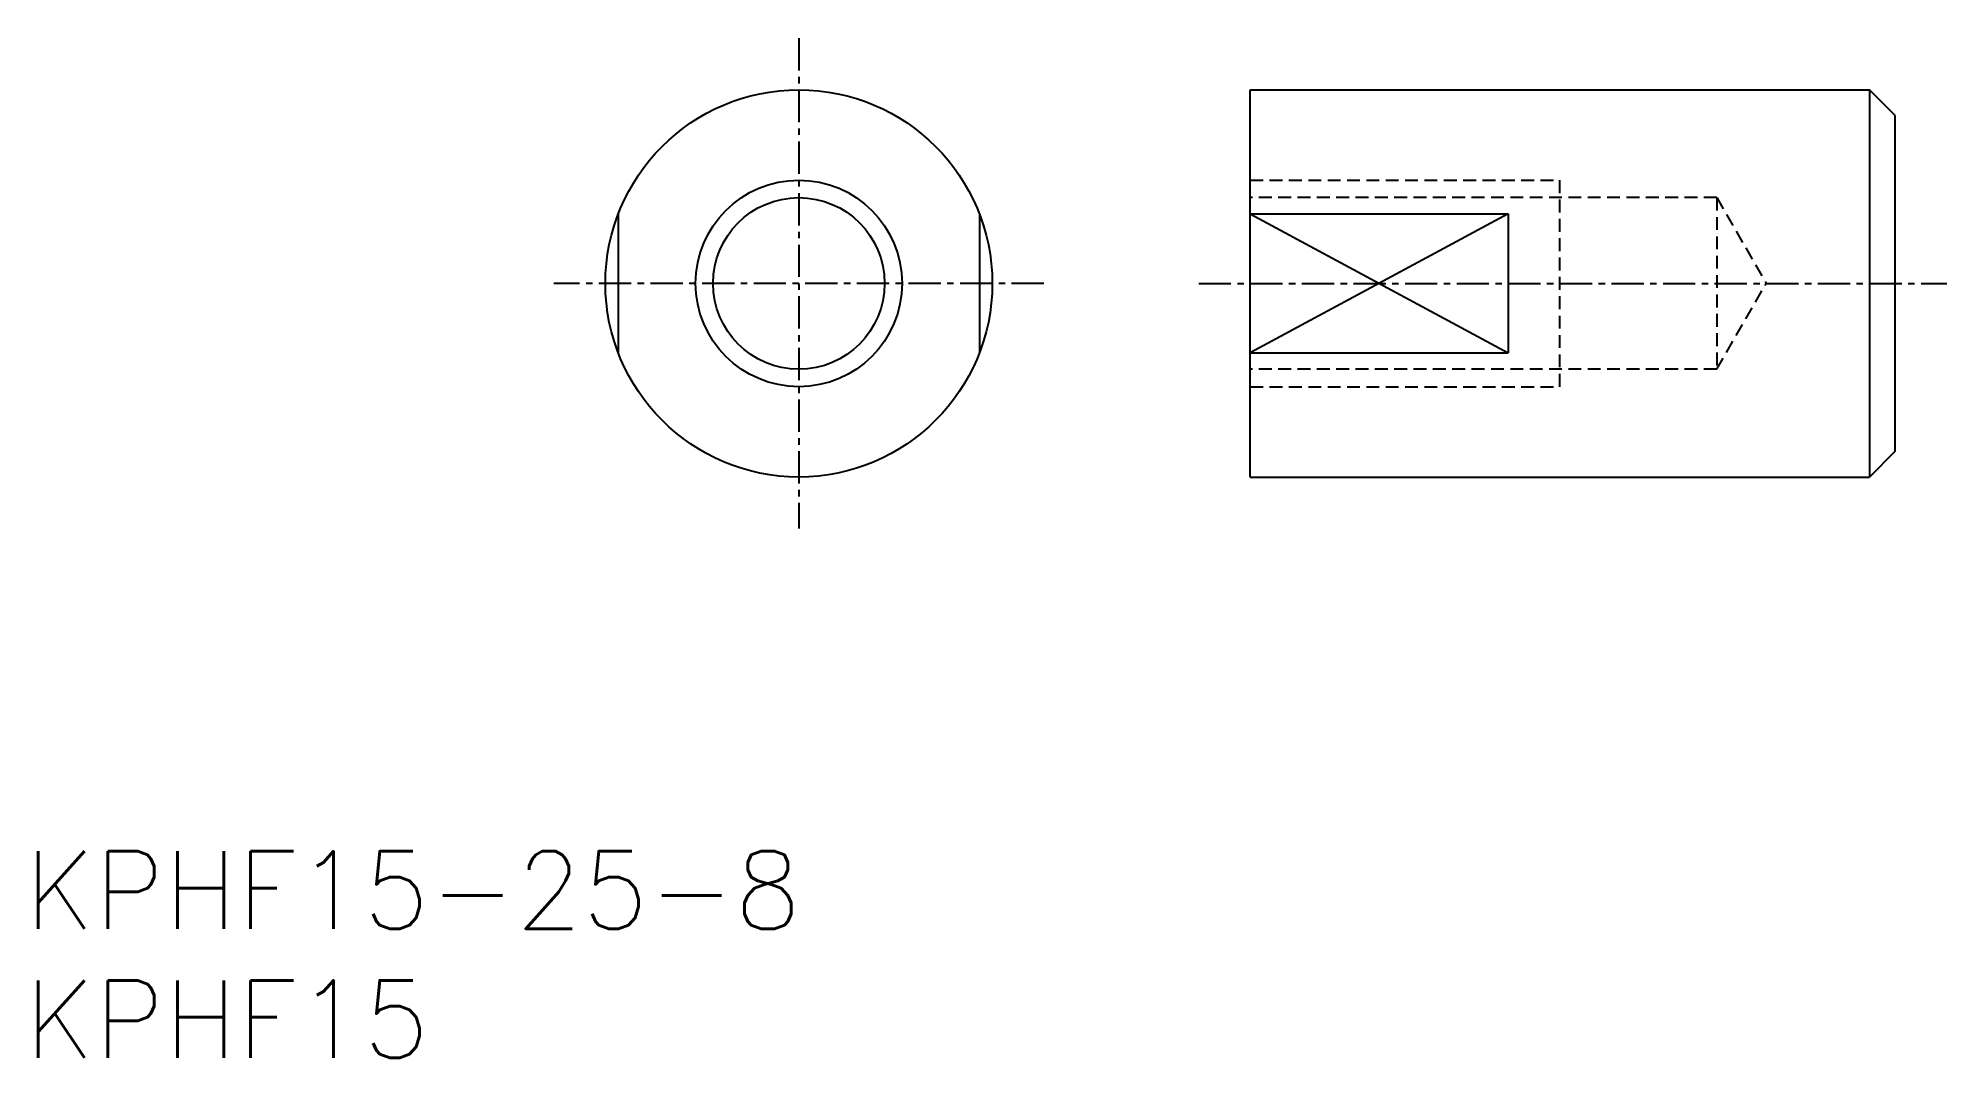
# Model space of a CAD drawing. Extents: x 0.5 to 74.5, y 0 to 39.5.
import ezdxf

# ---------------------------------------------------------------- set-up
doc = ezdxf.new("R2010")
doc.units = 0
doc.linetypes.add('CENTER', pattern=[2, 1.25, -0.25, 0.25, -0.25])
doc.linetypes.add('DASHED', pattern=[0.75, 0.5, -0.25])
doc.layers.get('0').update_dxf_attribs({"linetype": 'CONTINUOUS'})
doc.layers.add('CENTER', color=1, linetype='CENTER')
doc.styles.get("Standard").update_dxf_attribs({"font": 'txt.shx'})

# ---------------------------------------------------------------- blocks, each defined once
blk = doc.blocks.new('*U7')
at = {"color": 7, "linetype": 'CONTINUOUS'}
blk.add_text('KPHF15', height=3, dxfattribs=at).set_placement((0, 0))
blk = doc.blocks.new('*U8')
at = {"color": 7, "linetype": 'CONTINUOUS'}
blk.add_text('KPHF15-25-8', height=3, dxfattribs=at).set_placement((0, 5))

msp = doc.modelspace()

# ---------------------------------------------------------------- linework, layer by layer
at = {"color": 7, "linetype": 'CONTINUOUS'}
for p, q in [((47.5, 22.5), (47.5, 37.5)), ((47.5, 37.5), (71.5, 37.5)), ((72.5, 36.5), (71.5, 37.5)), ((71.5, 37.5), (71.5, 22.5)), ((72.5, 23.5), (72.5, 36.5)), ((23, 32.693), (23, 27.307)), ((37, 32.693), (37, 27.307)), ((47.5, 32.693), (57.5, 32.693)), ((47.5, 32.693), (57.5, 27.307)), ((57.5, 32.693), (47.5, 27.307)), ((57.5, 32.693), (57.5, 27.307)), ((47.5, 27.307), (57.5, 27.307)), ((72.5, 23.5), (71.5, 22.5)), ((47.5, 22.5), (71.5, 22.5))]:
    msp.add_line(p, q, dxfattribs=at)
at = {"color": 3, "linetype": 'DASHED'}
for p, q in [((47.5, 34), (59.5, 34)), ((65.581, 33.323), (47.5, 33.323)), ((59.5, 26), (59.5, 34)), ((65.581, 33.323), (67.5, 30)), ((65.581, 33.323), (65.581, 26.677)), ((65.581, 26.677), (67.5, 30)), ((65.581, 26.677), (47.5, 26.677)), ((47.5, 26), (59.5, 26))]:
    msp.add_line(p, q, dxfattribs=at)
at = {"color": 7, "linetype": 'CONTINUOUS'}
for radius in [7.5, 3.324]:
    msp.add_circle((30, 30), radius, dxfattribs=at)
at = {"color": 3, "linetype": 'CONTINUOUS'}
msp.add_circle((30, 30), 4, dxfattribs=at)
at = {"layer": 'CENTER', "color": 1, "linetype": 'CENTER'}
for p, q in [((30, 39.5), (30, 20.5)), ((39.5, 30), (20.5, 30)), ((45.5, 30), (74.5, 30))]:
    msp.add_line(p, q, dxfattribs=at)

# ---------------------------------------------------------------- block references
at = {"color": 7, "linetype": 'CONTINUOUS'}
for name in ['*U8', '*U7']:
    msp.add_blockref(name, (0, 0), dxfattribs=at)

doc.saveas('drawing.dxf')
